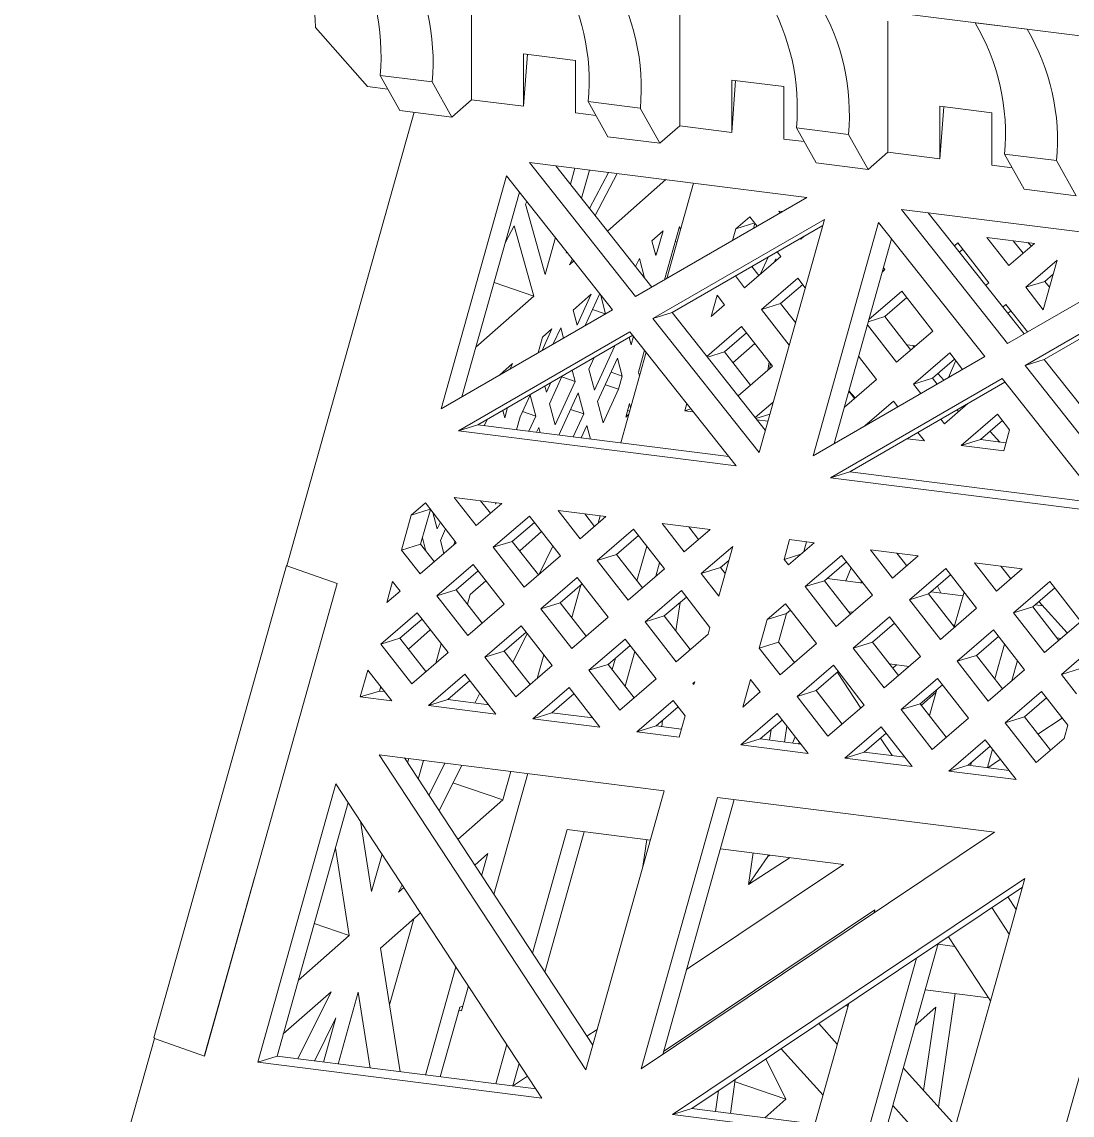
# Model space of a CAD drawing. Header units: millimetres. Extents: x 6136 to 7046, y 1563 to 2173.
# Drawn here: x 6857.35 to 6877.74, y 1755.75 to 1776.97 of the extents above; entities that cross this region are included whole.
import ezdxf

# ---------------------------------------------------------------- set-up
doc = ezdxf.new("R2010")
doc.units = ezdxf.units.MM
doc.header["$LTSCALE"] = 0.5
doc.layers.get('0').update_dxf_attribs({"color": 255})

# ---------------------------------------------------------------- blocks, each defined once
blk = doc.blocks.new('eiffel')
at = {"color": 3, "linetype": 'Continuous', "lineweight": 15}
for p, q in [((-38.327, -51.299), (14.992, -58.016)), ((-34.366, -55.584), (-34.366, -52.048)), ((-28.753, -54.876), (-28.753, -52.755)), ((-38.575, -53.639), (-37.172, -55.23)), ((-23.141, -55.584), (-23.141, -53.462)), ((-19.384, -53.685), (-20.788, -53.508)), ((-31.559, -54.523), (-32.963, -54.346)), ((-32.963, -54.346), (-32.963, -55.76)), ((-32.857, -54.359), (-32.963, -55.76)), ((-31.559, -55.937), (-31.559, -54.523)), ((-35.426, -55.105), (-36.83, -54.928)), ((-36.299, -55.874), (-36.83, -54.928)), ((-34.896, -56.051), (-35.426, -55.105)), ((-28.753, -56.291), (-28.753, -54.876)), ((-25.947, -55.23), (-27.35, -55.053)), ((-27.35, -55.053), (-27.35, -56.467)), ((-27.245, -55.067), (-27.35, -56.467)), ((-37.172, -55.23), (-36.621, -55.299)), ((-25.947, -56.644), (-25.947, -55.23)), ((-34.366, -55.584), (-34.896, -56.051)), ((-34.366, -55.584), (-32.963, -55.76)), ((-29.814, -55.812), (-31.217, -55.635)), ((-31.217, -55.635), (-30.687, -56.582)), ((-23.141, -56.998), (-23.141, -55.584)), ((-39.343, -68.148), (-35.914, -55.923)), ((-34.896, -56.051), (-36.299, -55.874)), ((-31.559, -55.937), (-31.009, -56.006)), ((-29.814, -55.812), (-29.284, -56.758)), ((-20.335, -55.937), (-21.738, -55.76)), ((-21.738, -55.76), (-21.738, -57.175)), ((-21.632, -55.774), (-21.738, -57.175)), ((-20.335, -57.351), (-20.335, -55.937)), ((-29.284, -56.758), (-28.753, -56.291)), ((-28.753, -56.291), (-27.35, -56.467)), ((-29.284, -56.758), (-30.687, -56.582)), ((-24.201, -56.519), (-25.605, -56.342)), ((-25.605, -56.342), (-25.074, -57.289)), ((-24.201, -56.519), (-23.671, -57.465)), ((-25.947, -56.644), (-25.396, -56.714)), ((-23.671, -57.465), (-23.141, -56.998)), ((-23.141, -56.998), (-21.738, -57.175)), ((-18.589, -57.226), (-19.992, -57.049)), ((-19.992, -57.049), (-19.462, -57.996)), ((-25.32, -58.218), (-32.807, -57.275)), ((-29.945, -60.889), (-32.807, -57.275)), ((-29.502, -60.634), (-32.09, -57.365)), ((-31.576, -57.43), (-31.697, -57.862)), ((-23.671, -57.465), (-25.074, -57.289)), ((-20.335, -57.351), (-19.784, -57.421)), ((-18.589, -57.226), (-18.059, -58.173)), ((-33.425, -57.632), (-35.188, -63.917)), ((-33.425, -57.632), (-30.563, -61.246)), ((-31.397, -58.241), (-31.182, -57.48)), ((-30.673, -57.544), (-31.181, -58.514)), ((-31.031, -58.703), (-30.439, -57.573)), ((-29.127, -57.739), (-30.698, -59.124)), ((-29.1, -60.401), (-28.38, -57.833)), ((-18.059, -58.173), (-19.462, -57.996)), ((-33.075, -58.074), (-34.623, -63.59)), ((-32.913, -58.401), (-32.874, -58.327)), ((-25.32, -58.218), (-29.945, -60.889)), ((-32.382, -60.294), (-32.913, -58.401)), ((-26.083, -58.587), (-25.98, -58.6)), ((-26.044, -58.637), (-26.083, -58.587)), ((-15.285, -59.483), (-22.772, -58.539)), ((-19.91, -62.153), (-22.772, -58.539)), ((-19.468, -61.898), (-22.056, -58.629)), ((-29.476, -61.482), (-24.851, -58.811)), ((-27.241, -59.064), (-26.861, -58.737)), ((-26.728, -58.906), (-27.241, -59.064)), ((-26.861, -58.737), (-26.661, -58.993)), ((-26.724, -58.912), (-26.764, -59.052)), ((-24.851, -58.811), (-26.614, -65.096)), ((-25.153, -65.181), (-23.39, -58.896)), ((-23.39, -58.896), (-20.528, -62.51)), ((-33.46, -59.445), (-33.22, -58.987)), ((-33.22, -58.987), (-32.689, -60.88)), ((-29.504, -59.385), (-29.199, -59.115)), ((-29.199, -59.115), (-29.374, -59.738)), ((-29.164, -60.438), (-28.759, -59.001)), ((-28.957, -61.322), (-24.897, -58.977)), ((-28.759, -59.001), (-28.734, -59.096)), ((-27.241, -59.064), (-27.329, -59.379)), ((-32.103, -59.302), (-32.382, -60.294)), ((-29.397, -59.787), (-29.504, -59.385)), ((-28.826, -59.425), (-28.874, -59.408)), ((-25.49, -59.347), (-25.505, -59.328)), ((-25.393, -59.264), (-25.49, -59.347)), ((-24.588, -64.855), (-23.041, -59.338)), ((-21.345, -59.527), (-21.248, -59.444)), ((-21.248, -59.444), (-20.413, -60.516)), ((-20.47, -59.294), (-19.183, -59.456)), ((-19.878, -60.054), (-20.47, -59.294)), ((-15.285, -59.483), (-19.91, -62.153)), ((-19.183, -59.456), (-19.878, -60.054)), ((-19.493, -59.723), (-19.757, -59.384)), ((-19.266, -59.528), (-19.364, -59.433)), ((-31.813, -59.721), (-31.802, -59.681)), ((-31.796, -59.688), (-31.813, -59.721)), ((-29.413, -59.725), (-29.374, -59.738)), ((-29.374, -59.738), (-29.397, -59.787)), ((-26.026, -59.808), (-27.005, -60.651)), ((-26.574, -60.281), (-26.367, -59.826)), ((-26.122, -59.685), (-26.026, -59.808)), ((-21.21, -59.698), (-21.114, -59.616)), ((-31.726, -60.031), (-31.646, -59.878)), ((-31.608, -59.927), (-31.726, -60.031)), ((-30.085, -59.897), (-30.078, -59.891)), ((-30.078, -59.891), (-30.083, -59.9)), ((-29.94, -60.08), (-29.84, -59.861)), ((-29.84, -59.861), (-29.701, -60.383)), ((-26.62, -60.32), (-26.807, -60.08)), ((-26.164, -59.874), (-26.205, -59.963)), ((-26.153, -59.918), (-26.164, -59.874)), ((-23.258, -60.113), (-23.22, -60.162)), ((-19.441, -62.746), (-14.816, -60.075)), ((-19.421, -60.641), (-18.574, -59.911)), ((-18.574, -59.911), (-18.948, -61.247)), ((-27.005, -60.651), (-27.25, -60.336)), ((-26.548, -61.238), (-25.569, -60.395)), ((-25.569, -60.395), (-25.367, -60.653)), ((-23.22, -60.162), (-23.288, -60.221)), ((-18.923, -62.586), (-14.863, -60.242)), ((-18.903, -60.481), (-18.68, -60.289)), ((-32.689, -60.88), (-33.759, -60.513)), ((-26.03, -61.078), (-25.435, -60.566)), ((-20.413, -60.516), (-20.502, -60.592)), ((-18.903, -60.481), (-19.421, -60.641)), ((-18.948, -61.247), (-19.421, -60.641)), ((-18.778, -60.641), (-18.903, -60.481)), ((-32.689, -60.88), (-34.248, -62.255)), ((-31.626, -61.255), (-31.139, -60.826)), ((-31.139, -60.826), (-31.518, -61.658)), ((-31.3, -61.672), (-30.908, -60.811)), ((-30.892, -60.83), (-30.751, -61.355)), ((-27.743, -60.853), (-27.903, -61.425)), ((-27.743, -60.853), (-27.54, -61.113)), ((-23.651, -61.512), (-22.763, -60.748)), ((-23.224, -61.432), (-22.629, -60.92)), ((-22.763, -60.748), (-21.928, -61.82)), ((-22.633, -60.923), (-22.626, -60.924)), ((-30.563, -61.246), (-35.188, -63.917)), ((-31.518, -61.658), (-31.626, -61.255)), ((-30.76, -61.36), (-31.104, -61.242)), ((-27.54, -61.113), (-27.903, -61.425)), ((-26.03, -61.078), (-26.548, -61.238)), ((-25.801, -62.197), (-26.548, -61.238)), ((-25.63, -61.591), (-26.03, -61.078)), ((-20.041, -61.174), (-19.957, -61.102)), ((-19.957, -61.102), (-19.377, -61.845)), ((-19.906, -61.345), (-19.823, -61.273)), ((-19.827, -61.277), (-19.819, -61.278)), ((-28.957, -61.322), (-29.476, -61.482)), ((-26.614, -65.096), (-29.476, -61.482)), ((-26.445, -64.494), (-28.957, -61.322)), ((-23.224, -61.432), (-23.666, -61.568)), ((-22.522, -62.332), (-23.224, -61.432)), ((-34.719, -64.509), (-30.094, -61.838)), ((-32.2, -61.762), (-32.465, -62.345)), ((-32.45, -61.982), (-32.2, -61.762)), ((-32.161, -62.169), (-31.962, -61.732)), ((-31.962, -61.732), (-31.887, -62.011)), ((-30.094, -61.838), (-27.232, -65.453)), ((-28.02, -62.505), (-27.084, -61.699)), ((-27.545, -62.382), (-26.95, -61.87)), ((-27.084, -61.699), (-26.249, -62.77)), ((-22.907, -62.663), (-23.691, -61.657)), ((-21.928, -61.82), (-22.907, -62.663)), ((-34.2, -64.35), (-30.018, -61.934)), ((-32.568, -62.404), (-32.45, -61.982)), ((-30.064, -62.19), (-30.117, -61.992)), ((-29.999, -61.958), (-30.064, -62.19)), ((-27.316, -62.676), (-26.727, -62.156)), ((-30.514, -62.241), (-31.048, -63.413)), ((-30.514, -62.241), (-30.536, -62.234)), ((-30.519, -62.224), (-30.514, -62.241)), ((-30.344, -64.835), (-29.658, -62.389)), ((-29.866, -62.931), (-29.698, -62.337)), ((-27.545, -62.382), (-28.005, -62.524)), ((-26.843, -63.282), (-27.545, -62.382)), ((-22.63, -62.194), (-22.396, -62.223)), ((-22.431, -62.252), (-22.465, -62.214)), ((-22.451, -63.249), (-21.471, -62.406)), ((-21.471, -62.406), (-21.123, -62.853)), ((-33.611, -63.006), (-33.26, -62.697)), ((-33.26, -62.697), (-33.326, -62.842)), ((-31.2, -62.846), (-31.058, -62.535)), ((-30.965, -63.724), (-30.431, -62.552)), ((-30.431, -62.552), (-30.302, -63.034)), ((-26.249, -62.77), (-27.177, -63.57)), ((-26.378, -62.881), (-26.343, -62.649)), ((-26.327, -62.838), (-26.307, -62.696)), ((-20.528, -62.51), (-25.153, -65.181)), ((-23.928, -62.501), (-23.443, -63.124)), ((-21.932, -63.089), (-21.338, -62.577)), ((-21.308, -62.615), (-21.504, -63.074)), ((-18.923, -62.586), (-19.441, -62.746)), ((-16.579, -66.36), (-19.441, -62.746)), ((-16.411, -65.759), (-18.923, -62.586)), ((-32.26, -63.781), (-31.919, -63.032)), ((-31.575, -63.177), (-31.93, -63.055)), ((-31.654, -62.879), (-31.575, -63.177)), ((-31.048, -63.413), (-31.2, -62.846)), ((-30.302, -63.034), (-30.603, -62.93)), ((-30.302, -63.034), (-30.401, -63.388)), ((-29.838, -63.033), (-29.866, -62.931)), ((-21.626, -63.144), (-21.788, -62.965)), ((-32.343, -63.471), (-32.388, -63.303)), ((-32.224, -63.208), (-32.343, -63.471)), ((-31.575, -63.177), (-32.108, -64.349)), ((-30.756, -63.266), (-30.401, -63.388)), ((-24.684, -65.773), (-20.059, -63.103)), ((-23.443, -63.124), (-24.313, -63.873)), ((-24.166, -65.614), (-19.983, -63.199)), ((-21.932, -63.089), (-22.451, -63.249)), ((-22.251, -63.505), (-22.451, -63.249)), ((-21.808, -63.249), (-21.932, -63.089)), ((-20.059, -63.103), (-17.197, -66.717)), ((-33.055, -64.132), (-32.787, -63.545)), ((-32.787, -63.545), (-32.635, -64.112)), ((-32.01, -64.626), (-31.492, -63.487)), ((-31.492, -63.487), (-31.34, -64.054)), ((-30.401, -63.388), (-30.813, -64.291)), ((-24.037, -63.636), (-24.191, -63.438)), ((-24.19, -63.434), (-24.021, -63.621)), ((-33.392, -63.883), (-33.47, -64.16)), ((-32.108, -64.349), (-32.26, -63.781)), ((-31.34, -64.054), (-31.695, -63.933)), ((-30.813, -64.291), (-30.965, -63.724)), ((-30.206, -64.139), (-30.103, -63.775)), ((-30.103, -63.775), (-30.076, -63.879)), ((-28.562, -63.773), (-28.616, -63.967)), ((-28.616, -63.967), (-28.449, -63.916)), ((-26.716, -64.152), (-26.232, -63.735)), ((-23.76, -64.377), (-22.986, -63.71)), ((-22.986, -63.71), (-22.868, -63.861)), ((-20.983, -63.776), (-21.616, -64.321)), ((-21.231, -63.989), (-21.269, -63.941)), ((-21.024, -63.811), (-21.031, -63.804)), ((-33.946, -64.203), (-34.023, -64.372)), ((-33.47, -64.16), (-33.524, -63.959)), ((-33.153, -64.482), (-33.055, -64.132)), ((-32.635, -64.112), (-32.99, -63.99)), ((-32.635, -64.112), (-32.823, -64.523)), ((-31.34, -64.054), (-31.622, -64.674)), ((-30.206, -64.139), (-30.13, -64.072)), ((-30.103, -63.976), (-30.155, -63.959)), ((-28.616, -63.967), (-28.385, -63.996)), ((-26.324, -64.062), (-26.697, -64.176)), ((-26.668, -64.213), (-26.376, -64.249)), ((-21.616, -64.321), (-21.712, -64.197)), ((-21.159, -64.907), (-20.18, -64.064)), ((-20.641, -64.747), (-20.046, -64.235)), ((-20.18, -64.064), (-19.855, -64.48)), ((-34.719, -64.509), (-34.2, -64.35)), ((-27.232, -65.453), (-34.719, -64.509)), ((-27.43, -65.203), (-34.2, -64.35)), ((-32.61, -64.55), (-32.552, -64.422)), ((-32.552, -64.422), (-32.515, -64.562)), ((-31.41, -64.701), (-31.257, -64.365)), ((-31.257, -64.365), (-31.158, -64.733)), ((-20.121, -64.812), (-20.382, -64.524)), ((-19.855, -64.48), (-20.015, -65.051)), ((-22.622, -64.722), (-22.151, -64.782)), ((-22.329, -64.553), (-22.151, -64.782)), ((-20.641, -64.747), (-21.159, -64.907)), ((-20.641, -64.747), (-19.954, -64.833)), ((-21.159, -64.907), (-20.015, -65.051)), ((-18.353, -65.26), (-18.352, -65.259)), ((-18.353, -65.26), (-18.351, -65.26)), ((-18.351, -65.26), (-18.353, -65.26)), ((-24.684, -65.773), (-24.166, -65.614)), ((-17.395, -66.467), (-24.166, -65.614)), ((-17.197, -66.717), (-24.684, -65.773)), ((-34.833, -66.304), (-33.546, -66.466)), ((-34.241, -67.064), (-34.833, -66.304)), ((-35.991, -66.781), (-35.611, -66.454)), ((-35.611, -66.454), (-34.776, -67.526)), ((-33.546, -66.466), (-34.241, -67.064)), ((-33.856, -66.733), (-34.12, -66.394)), ((-33.719, -66.491), (-33.706, -66.446)), ((-33.699, -66.447), (-33.719, -66.491)), ((-35.991, -66.781), (-36.256, -67.726)), ((-35.479, -66.624), (-35.991, -66.781)), ((-35.475, -66.629), (-35.738, -67.566)), ((-35.29, -67.155), (-35.409, -66.714)), ((-33.784, -67.651), (-32.805, -66.807)), ((-32.805, -66.807), (-31.97, -67.879)), ((-32.027, -66.658), (-30.74, -66.82)), ((-31.434, -67.418), (-32.027, -66.658)), ((-30.74, -66.82), (-31.434, -67.418)), ((-31.05, -67.087), (-31.314, -66.747)), ((-30.952, -67.003), (-30.895, -66.8)), ((-35.207, -66.972), (-35.29, -67.155)), ((-35.207, -67.465), (-35.066, -67.154)), ((-33.266, -67.491), (-32.671, -66.979)), ((-30.978, -68.004), (-29.999, -67.161)), ((-29.999, -67.161), (-29.164, -68.233)), ((-29.221, -67.011), (-27.933, -67.173)), ((-28.628, -67.772), (-29.221, -67.011)), ((-27.933, -67.173), (-28.628, -67.772)), ((-28.243, -67.44), (-28.508, -67.101)), ((-35.69, -67.395), (-35.595, -67.75)), ((-35.113, -67.816), (-35.207, -67.465)), ((-34.807, -67.486), (-34.856, -67.594)), ((-33.266, -67.491), (-33.784, -67.651)), ((-32.564, -68.391), (-33.266, -67.491)), ((-33.066, -67.747), (-32.477, -67.228)), ((-30.459, -67.845), (-29.865, -67.333)), ((-25.938, -67.977), (-25.788, -67.444)), ((-25.788, -67.444), (-25.127, -67.527)), ((-36.256, -67.726), (-35.738, -67.566)), ((-35.755, -68.369), (-36.256, -67.726)), ((-34.776, -67.526), (-35.755, -68.369)), ((-35.371, -68.037), (-35.738, -67.566)), ((-32.949, -68.722), (-33.784, -67.651)), ((-32.17, -67.622), (-32.545, -68.375)), ((-29.641, -67.62), (-29.904, -68.557)), ((-28.172, -68.358), (-27.324, -67.628)), ((-27.324, -67.628), (-27.699, -68.964)), ((-25.127, -67.527), (-25.822, -68.125)), ((-25.405, -67.766), (-25.331, -67.501)), ((-25.143, -67.525), (-25.145, -67.542)), ((-23.608, -67.718), (-22.321, -67.88)), ((-23.016, -68.479), (-23.608, -67.718)), ((-31.97, -67.879), (-32.949, -68.722)), ((-30.459, -67.845), (-30.978, -68.004)), ((-30.143, -69.076), (-30.978, -68.004)), ((-29.758, -68.745), (-30.459, -67.845)), ((-29.293, -68.067), (-29.395, -68.432)), ((-27.653, -68.198), (-27.43, -68.006)), ((-25.489, -67.838), (-25.938, -67.977)), ((-25.822, -68.125), (-25.938, -67.977)), ((-25.365, -68.711), (-24.386, -67.868)), ((-24.847, -68.552), (-24.252, -68.04)), ((-24.386, -67.868), (-23.551, -68.94)), ((-22.321, -67.88), (-23.016, -68.479)), ((-22.631, -68.147), (-22.895, -67.808)), ((-22.866, -67.812), (-22.87, -67.841)), ((-20.802, -68.072), (-19.515, -68.234)), ((-20.209, -68.832), (-20.802, -68.072)), ((-42.937, -80.874), (-39.353, -68.141)), ((-39.353, -68.141), (-39.339, -68.135)), ((-39.342, -68.144), (-39.353, -68.141)), ((-37.992, -68.624), (-39.343, -68.148)), ((-35.299, -68.955), (-34.32, -68.112)), ((-34.78, -68.795), (-34.186, -68.283)), ((-34.32, -68.112), (-33.485, -69.183)), ((-29.164, -68.233), (-30.143, -69.076)), ((-27.653, -68.198), (-28.172, -68.358)), ((-27.699, -68.964), (-28.172, -68.358)), ((-27.529, -68.358), (-27.653, -68.198)), ((-24.275, -68.558), (-24.125, -68.204)), ((-22.559, -69.065), (-21.58, -68.222)), ((-21.58, -68.222), (-20.745, -69.293)), ((-19.515, -68.234), (-20.209, -68.832)), ((-19.825, -68.501), (-20.089, -68.162)), ((-41.567, -81.365), (-37.992, -68.624)), ((-36.493, -68.57), (-36.654, -69.142)), ((-36.493, -68.57), (-36.291, -68.83)), ((-34.404, -68.927), (-33.978, -68.551)), ((-32.493, -69.308), (-31.513, -68.465)), ((-31.974, -69.149), (-31.38, -68.637)), ((-31.665, -69.545), (-31.42, -68.672)), ((-31.513, -68.465), (-30.678, -69.537)), ((-24.847, -68.552), (-25.365, -68.711)), ((-24.146, -69.452), (-24.847, -68.552)), ((-23.802, -68.617), (-24.78, -68.494)), ((-23.845, -68.563), (-23.865, -68.609)), ((-22.041, -68.905), (-21.446, -68.393)), ((-19.753, -69.418), (-18.774, -68.575)), ((-18.774, -68.575), (-17.939, -69.647)), ((-36.291, -68.83), (-36.654, -69.142)), ((-34.78, -68.795), (-35.299, -68.955)), ((-34.464, -70.026), (-35.299, -68.955)), ((-34.079, -69.695), (-34.78, -68.795)), ((-34.477, -69.185), (-34.404, -68.927)), ((-29.686, -69.662), (-28.707, -68.819)), ((-28.707, -68.819), (-27.936, -69.809)), ((-24.53, -69.783), (-25.365, -68.711)), ((-23.551, -68.94), (-24.53, -69.783)), ((-22.041, -68.905), (-22.559, -69.065)), ((-21.339, -69.805), (-22.041, -68.905)), ((-21.111, -68.956), (-21.974, -68.848)), ((-21.715, -68.88), (-21.803, -68.701)), ((-21.084, -68.859), (-21.347, -69.796)), ((-19.234, -69.259), (-18.64, -68.747)), ((-33.485, -69.183), (-34.464, -70.026)), ((-31.974, -69.149), (-32.493, -69.308)), ((-31.273, -70.049), (-31.974, -69.149)), ((-29.168, -69.502), (-28.573, -68.99)), ((-28.856, -69.902), (-28.743, -69.137)), ((-26.392, -69.595), (-25.901, -69.172)), ((-25.901, -69.172), (-25.066, -70.244)), ((-21.724, -70.136), (-22.559, -69.065)), ((-19.234, -69.259), (-19.753, -69.418)), ((-18.533, -70.159), (-19.234, -69.259)), ((-18.964, -69.227), (-19.168, -69.201)), ((-19.066, -69.114), (-18.303, -69.96)), ((-36.813, -70.259), (-35.834, -69.416)), ((-35.834, -69.416), (-34.999, -70.488)), ((-31.658, -70.38), (-32.493, -69.308)), ((-30.678, -69.537), (-31.658, -70.38)), ((-29.168, -69.502), (-29.686, -69.662)), ((-28.467, -70.402), (-29.168, -69.502)), ((-26.392, -69.595), (-25.873, -69.435)), ((-26.089, -70.205), (-25.873, -69.435)), ((-25.873, -69.435), (-25.767, -69.344)), ((-24.087, -69.402), (-24.195, -69.388)), ((-24.074, -70.369), (-23.095, -69.526)), ((-23.095, -69.526), (-22.26, -70.598)), ((-20.745, -69.293), (-21.724, -70.136)), ((-18.918, -70.49), (-19.753, -69.418)), ((-36.295, -70.099), (-35.701, -69.588)), ((-34.007, -70.613), (-33.028, -69.769)), ((-33.028, -69.769), (-32.193, -70.841)), ((-28.851, -70.734), (-29.686, -69.662)), ((-27.936, -69.809), (-27.986, -69.989)), ((-26.608, -70.365), (-26.392, -69.595)), ((-23.555, -70.209), (-22.961, -69.698)), ((-21.333, -69.749), (-21.389, -69.741)), ((-17.939, -69.647), (-18.918, -70.49)), ((-36.295, -70.099), (-36.813, -70.259)), ((-35.594, -70.999), (-36.295, -70.099)), ((-36.066, -70.393), (-35.478, -69.874)), ((-33.489, -70.453), (-32.894, -69.941)), ((-33.253, -70.756), (-32.866, -69.978)), ((-31.201, -70.966), (-30.222, -70.123)), ((-30.222, -70.123), (-29.387, -71.195)), ((-27.986, -69.989), (-28.851, -70.734)), ((-21.268, -70.723), (-20.288, -69.879)), ((-20.749, -70.563), (-20.155, -70.051)), ((-20.288, -69.879), (-19.453, -70.951)), ((-18.475, -70.109), (-18.583, -70.095)), ((-35.979, -71.331), (-36.813, -70.259)), ((-35.184, -70.25), (-35.331, -70.773)), ((-30.683, -70.806), (-30.088, -70.295)), ((-26.089, -70.205), (-26.608, -70.365)), ((-26.045, -71.087), (-26.608, -70.365)), ((-25.66, -70.756), (-26.089, -70.205)), ((-25.066, -70.244), (-26.045, -71.087)), ((-23.555, -70.209), (-24.074, -70.369)), ((-23.239, -71.441), (-24.074, -70.369)), ((-22.854, -71.109), (-23.555, -70.209)), ((-20.255, -71.197), (-19.992, -70.259)), ((-34.999, -70.488), (-35.979, -71.331)), ((-33.489, -70.453), (-34.007, -70.613)), ((-33.172, -71.684), (-34.007, -70.613)), ((-32.788, -71.353), (-33.489, -70.453)), ((-32.597, -71.189), (-32.418, -70.552)), ((-30.488, -70.639), (-30.574, -70.946)), ((-29.963, -70.456), (-30.226, -71.393)), ((-22.26, -70.598), (-23.239, -71.441)), ((-20.749, -70.563), (-21.268, -70.723)), ((-20.433, -71.794), (-21.268, -70.723)), ((-20.048, -71.463), (-20.749, -70.563)), ((-19.795, -71.245), (-19.644, -70.706)), ((-18.461, -71.076), (-17.724, -70.441)), ((-37.163, -70.959), (-37.367, -71.684)), ((-37.163, -70.959), (-36.514, -71.792)), ((-32.193, -70.841), (-33.172, -71.684)), ((-30.683, -70.806), (-31.201, -70.966)), ((-30.366, -72.038), (-31.201, -70.966)), ((-29.981, -71.706), (-30.683, -70.806)), ((-25.589, -71.673), (-24.609, -70.83)), ((-25.07, -71.514), (-24.476, -71.002)), ((-24.609, -70.83), (-23.774, -71.902)), ((-23.869, -71.983), (-24.499, -71.022)), ((-23.098, -70.796), (-22.568, -70.863)), ((-23.009, -70.91), (-22.907, -70.82)), ((-19.453, -70.951), (-20.433, -71.794)), ((-17.943, -70.916), (-18.461, -71.076)), ((-35.522, -71.917), (-34.543, -71.074)), ((-35.004, -71.757), (-34.409, -71.245)), ((-34.543, -71.074), (-33.708, -72.145)), ((-29.387, -71.195), (-30.366, -72.038)), ((-28.395, -71.32), (-28.348, -71.28)), ((-28.356, -71.308), (-28.395, -71.32)), ((-28.369, -71.353), (-28.395, -71.32)), ((-28.348, -71.28), (-28.369, -71.353)), ((-27.054, -71.956), (-26.845, -71.21)), ((-26.845, -71.21), (-26.581, -71.548)), ((-22.782, -72.027), (-21.803, -71.184)), ((-21.803, -71.184), (-20.968, -72.255)), ((-19.786, -71.213), (-19.762, -71.217)), ((-18.05, -71.604), (-18.461, -71.076)), ((-37.367, -71.684), (-36.848, -71.525)), ((-36.815, -71.406), (-36.848, -71.525)), ((-36.848, -71.525), (-36.708, -71.542)), ((-34.144, -71.585), (-34.276, -71.849)), ((-32.716, -72.27), (-31.737, -71.427)), ((-32.197, -72.111), (-31.603, -71.599)), ((-31.737, -71.427), (-30.902, -72.499)), ((-26.581, -71.548), (-27.054, -71.956)), ((-25.07, -71.514), (-25.589, -71.673)), ((-24.369, -72.414), (-25.07, -71.514)), ((-22.264, -71.867), (-21.669, -71.355)), ((-22.233, -71.906), (-21.842, -71.561)), ((-21.82, -71.485), (-22.017, -72.184)), ((-19.976, -72.38), (-18.997, -71.537)), ((-18.997, -71.537), (-18.287, -72.448)), ((-37.367, -71.684), (-36.514, -71.792)), ((-35.004, -71.757), (-35.522, -71.917)), ((-35.004, -71.757), (-33.902, -71.896)), ((-29.909, -72.624), (-28.93, -71.781)), ((-28.93, -71.781), (-28.606, -72.197)), ((-24.754, -72.745), (-25.589, -71.673)), ((-23.774, -71.902), (-24.754, -72.745)), ((-22.264, -71.867), (-22.782, -72.027)), ((-21.563, -72.767), (-22.264, -71.867)), ((-19.458, -72.221), (-18.863, -71.709)), ((-35.522, -71.917), (-33.708, -72.145)), ((-32.197, -72.111), (-32.716, -72.27)), ((-32.197, -72.111), (-31.096, -72.249)), ((-29.391, -72.464), (-28.797, -71.952)), ((-28.606, -72.197), (-28.766, -72.768)), ((-27.103, -72.977), (-26.124, -72.134)), ((-26.124, -72.134), (-25.289, -73.206)), ((-21.947, -73.098), (-22.782, -72.027)), ((-32.716, -72.27), (-30.902, -72.499)), ((-29.391, -72.464), (-29.909, -72.624)), ((-29.391, -72.464), (-28.705, -72.551)), ((-29.238, -72.483), (-29.212, -72.31)), ((-26.585, -72.818), (-25.99, -72.306)), ((-25.864, -72.469), (-25.927, -72.901)), ((-24.297, -73.331), (-23.318, -72.488)), ((-23.318, -72.488), (-22.483, -73.559)), ((-20.968, -72.255), (-21.947, -73.098)), ((-19.458, -72.221), (-19.976, -72.38)), ((-19.141, -73.452), (-19.976, -72.38)), ((-18.756, -73.121), (-19.458, -72.221)), ((-18.439, -72.253), (-19.092, -72.69)), ((-18.287, -72.448), (-18.386, -72.802)), ((-29.909, -72.624), (-28.766, -72.768)), ((-26.285, -72.56), (-26.328, -72.85)), ((-25.636, -72.761), (-25.707, -72.928)), ((-23.779, -73.171), (-23.184, -72.659)), ((-23.027, -73.266), (-23.338, -72.792)), ((-26.585, -72.818), (-27.103, -72.977)), ((-27.103, -72.977), (-25.289, -73.206)), ((-26.585, -72.818), (-25.483, -72.957)), ((-25.537, -72.95), (-25.53, -72.897)), ((-21.491, -73.684), (-20.512, -72.841)), ((-20.972, -73.525), (-20.378, -73.013)), ((-20.512, -72.841), (-19.677, -73.913)), ((-18.386, -72.802), (-19.141, -73.452)), ((-36.855, -73.244), (-29.171, -74.212)), ((-31.282, -81.738), (-36.855, -73.244)), ((-31.095, -81.072), (-36.176, -73.329)), ((-36.055, -73.345), (-36.088, -73.462)), ((-23.779, -73.171), (-24.297, -73.331)), ((-24.297, -73.331), (-22.483, -73.559)), ((-23.779, -73.171), (-22.677, -73.31)), ((-20.453, -73.59), (-20.314, -73.095)), ((-20.103, -73.366), (-20.44, -73.592)), ((-35.803, -73.897), (-35.662, -73.394)), ((-35.082, -73.467), (-35.515, -74.337)), ((-35.243, -74.751), (-34.631, -73.524)), ((-20.972, -73.525), (-21.491, -73.684)), ((-20.972, -73.525), (-19.871, -73.664)), ((-20.911, -73.533), (-20.888, -73.452)), ((-33.76, -77.012), (-32.844, -73.749)), ((-33.518, -74.459), (-33.302, -73.691)), ((-21.491, -73.684), (-19.677, -73.913)), ((-38.024, -74.026), (-40.129, -81.532)), ((-38.024, -74.026), (-32.466, -82.498)), ((-33.518, -74.459), (-34.867, -73.996)), ((-29.171, -74.212), (-31.282, -81.738)), ((-37.692, -74.532), (-39.611, -81.372)), ((-33.518, -74.459), (-34.732, -75.53)), ((-29.79, -81.711), (-27.737, -74.393)), ((-29.207, -81.321), (-27.28, -74.45)), ((-27.737, -74.393), (-20.265, -75.334)), ((-37.063, -76.926), (-37.364, -75.032)), ((-31.784, -75.259), (-32.72, -78.596)), ((-31.326, -75.317), (-32.388, -79.102)), ((-31.784, -75.259), (-29.544, -75.541)), ((-20.265, -75.334), (-29.79, -81.711)), ((-29.638, -75.529), (-29.743, -76.252)), ((-38.038, -75.765), (-37.665, -78.116)), ((-36.78, -75.921), (-37.063, -76.926)), ((-34.281, -76.217), (-33.924, -75.902)), ((-34.093, -76.503), (-33.924, -75.902)), ((-27.653, -75.779), (-24.332, -76.198)), ((-26.771, -75.89), (-26.894, -76.737)), ((-26.376, -75.982), (-26.894, -76.737)), ((-25.77, -76.017), (-26.894, -76.737)), ((-26.37, -75.941), (-26.376, -75.982)), ((-26.321, -75.947), (-26.376, -75.982)), ((-20.413, -90.609), (-16.27, -75.837)), ((-24.332, -76.198), (-28.565, -79.032)), ((-41.565, -81.343), (-40.209, -76.526)), ((-28.946, -82.941), (-19.447, -76.581)), ((-21.494, -83.88), (-19.447, -76.581)), ((-36.334, -76.943), (-36.237, -76.749)), ((-36.192, -76.818), (-36.334, -76.943)), ((-28.427, -82.781), (-19.511, -76.812)), ((-19.681, -77.416), (-19.904, -77.075)), ((-36.82, -78.457), (-35.741, -77.505)), ((-29.185, -81.242), (-23.487, -77.428)), ((-23.487, -77.428), (-23.509, -77.506)), ((-19.867, -78.081), (-20.337, -77.365)), ((-37.665, -78.116), (-38.607, -77.793)), ((-36.578, -79.986), (-35.925, -77.667)), ((-37.665, -78.116), (-39.037, -79.327)), ((-23.216, -83.438), (-21.784, -78.333)), ((-21.334, -78.41), (-21.789, -78.353)), ((-21.506, -78.148), (-20.371, -79.877)), ((-36.291, -81.791), (-36.82, -78.457)), ((-35.606, -81.877), (-34.785, -78.962)), ((-23.673, -83.38), (-22.367, -78.724)), ((-34.639, -80.148), (-34.45, -79.473)), ((-39.441, -80.768), (-38.151, -79.63)), ((-38.151, -79.63), (-39.053, -81.443)), ((-37.966, -81.58), (-37.422, -79.647)), ((-37.422, -79.647), (-37.097, -81.689)), ((-22.133, -79.579), (-20.426, -79.794)), ((-21.774, -82.741), (-21.321, -79.682)), ((-34.684, -80.05), (-35.212, -81.927)), ((-34.639, -80.148), (-34.705, -80.125)), ((-34.603, -80.018), (-34.684, -80.05)), ((-24.194, -79.947), (-25.107, -83.2)), ((-24.218, -80.032), (-24.256, -79.989)), ((-21.847, -80.049), (-22.402, -80.539)), ((-21.847, -80.049), (-22.178, -82.292)), ((-38.603, -81.499), (-38.022, -80.332)), ((-38.022, -80.332), (-38.359, -81.53)), ((-30.976, -80.646), (-31.253, -80.832)), ((-24.502, -81.046), (-25.004, -80.49)), ((-46.491, -93.63), (-42.917, -80.889)), ((-42.905, -80.885), (-42.937, -80.874)), ((-42.905, -80.885), (-42.917, -80.889)), ((-42.917, -80.889), (-41.567, -81.365)), ((-33.411, -81.058), (-33.707, -82.116)), ((-26.018, -81.168), (-24.888, -82.42)), ((-40.129, -81.532), (-39.611, -81.372)), ((-32.466, -82.498), (-40.129, -81.532)), ((-32.627, -82.252), (-39.611, -81.372)), ((-33.079, -81.563), (-33.248, -82.167)), ((-25.889, -82.53), (-26.426, -81.442)), ((-32.855, -81.904), (-33.257, -82.173)), ((-21.317, -83.248), (-22.724, -81.687)), ((-27.253, -81.995), (-27.386, -82.913)), ((-27.261, -82.059), (-27.262, -82.058)), ((-27.262, -82.06), (-27.261, -82.059)), ((-27.261, -82.059), (-25.889, -82.53)), ((-27.705, -82.298), (-27.787, -82.862)), ((-28.946, -82.941), (-28.427, -82.781)), ((-21.433, -83.663), (-28.427, -82.781)), ((-26.457, -83.03), (-25.889, -82.53)), ((-22.233, -83.562), (-23.009, -82.701)), ((-21.494, -83.88), (-28.946, -82.941))]:
    blk.add_line(p, q, dxfattribs=at)
for centre, radius, start, end in [((-44.512, -53.7), 5.937, 0.5893, 34.3323), ((-42.719, -54.391), 5.914, 354.7908, 30.5315), ((-41.316, -54.568), 5.914, 354.7908, 30.5315), ((-37.106, -55.098), 5.914, 354.7908, 30.5315), ((-35.703, -55.275), 5.914, 354.7908, 30.5315), ((-31.494, -55.805), 5.914, 354.7908, 30.5315), ((-30.091, -55.982), 5.914, 354.7908, 30.5315), ((-25.881, -56.512), 5.914, 354.7908, 30.5315), ((-24.478, -56.689), 5.914, 354.7908, 30.5315)]:
    blk.add_arc(centre, radius, start, end, dxfattribs=at)

msp = doc.modelspace()

# ---------------------------------------------------------------- block references
at = {"color": 3, "xscale": 0.7200000000000001, "yscale": 0.7200000000000001, "zscale": 0.7200000000000001}
msp.add_blockref('eiffel', (6890.819, 1815.479), dxfattribs=at)

doc.saveas('drawing.dxf')
